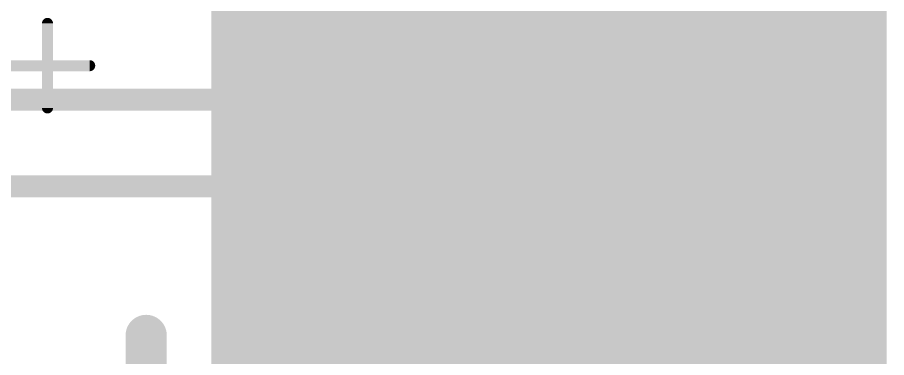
# Model space of a CAD drawing. Extents: x -74 to 33, y -13 to 31.
# Drawn here: x 13.69 to 21.72, y 9.66 to 12.8 of the extents above; entities that cross this region are included whole.
import ezdxf

# ---------------------------------------------------------------- set-up
doc = ezdxf.new("R2010")
doc.units = 0
for name, color, linetype in [('1', 12, 'CONTINUOUS'), ('16', 132, 'CONTINUOUS'), ('20', 53, 'CONTINUOUS'), ('21', 53, 'CONTINUOUS'), ('29', 253, 'CONTINUOUS'), ('31', 253, 'CONTINUOUS'), ('42', 132, 'CONTINUOUS'), ('51', 53, 'CONTINUOUS')]:
    doc.layers.add(name, color=color, linetype=linetype)

# ---------------------------------------------------------------- blocks, each defined once
blk = doc.blocks.new('RECT')
blk.add_solid([(-0.5, -0.5), (0.5, -0.5), (-0.5, 0.5), (0.5, 0.5)])

msp = doc.modelspace()

# ---------------------------------------------------------------- linework, layer by layer
at = {"layer": '1'}
for points, const_width in [([(21.59, 0), (21.59, 14.478)], 0.254), ([(17.78, 10.033), (17.78, 7.62)], 1.27)]:
    msp.add_lwpolyline(points, dxfattribs=dict(at, const_width=const_width))
at = {"layer": '1', "const_width": 0.635}
msp.add_lwpolyline([(18.0975, 10.033, 1), (17.4625, 10.033)], format="xyb", dxfattribs=at)
at = {"layer": '16', "const_width": 0.192}
msp.add_lwpolyline([(21.59, 30.48), (21.59, 0)], dxfattribs=at)
at = {"layer": '20', "const_width": 0.254}
msp.add_lwpolyline([(21.59, 29.21), (21.59, 1.27)], dxfattribs=at)
at = {"layer": '21'}
for points, const_width in [([(15.78, 13.24), (15.78, 12.04)], 0.2032), ([(15.78, 12.04), (13.28, 12.04)], 0.2032), ([(13.28, 11.24), (16.78, 11.24)], 0.2032), ([(14.8808, 9.8652), (14.8808, 8.4246)], 0.381)]:
    msp.add_lwpolyline(points, dxfattribs=dict(at, const_width=const_width))
for points, const_width in [([(15.78, 11.9892, 1), (15.78, 12.0908)], 0.1016), ([(15.7292, 12.04, 1), (15.8308, 12.04)], 0.1016), ([(16.78, 11.1892, 1), (16.78, 11.2908)], 0.1016), ([(14.976, 9.8652, 1), (14.7855, 9.8652)], 0.1905)]:
    msp.add_lwpolyline(points, format="xyb", dxfattribs=dict(at, const_width=const_width))
at = {"layer": '42', "const_width": 0.192}
for points in [[(21.59, -0.127), (21.59, 30.353)], [(15.5771, 13.5147), (15.5771, 4.0503)], [(15.5771, 12.864), (21.59, 12.864)], [(15.5771, 12.672), (21.59, 12.672)], [(15.5771, 12.48), (21.59, 12.48)], [(15.5771, 12.288), (21.59, 12.288)], [(15.5771, 12.096), (21.59, 12.096)], [(15.5771, 11.904), (21.59, 11.904)], [(15.5771, 11.712), (21.59, 11.712)], [(15.5771, 11.52), (21.59, 11.52)], [(15.5771, 11.328), (21.59, 11.328)], [(15.5771, 11.136), (21.59, 11.136)], [(15.5771, 10.944), (21.59, 10.944)], [(15.5771, 10.752), (21.59, 10.752)], [(15.5771, 10.56), (21.59, 10.56)], [(15.5771, 10.368), (21.59, 10.368)], [(15.5771, 10.176), (21.59, 10.176)], [(15.5771, 9.984), (21.59, 9.984)], [(15.5771, 9.792), (21.59, 9.792)], [(15.5771, 9.6), (21.59, 9.6)]]:
    msp.add_lwpolyline(points, dxfattribs=at)
at = {"layer": '42', "const_width": 0.096}
for points in [[(15.5771, 12.912, 1), (15.5771, 12.816)], [(21.59, 12.816, 1), (21.59, 12.912)], [(15.5771, 12.72, 1), (15.5771, 12.624)], [(21.59, 12.624, 1), (21.59, 12.72)], [(15.5771, 12.528, 1), (15.5771, 12.432)], [(21.59, 12.432, 1), (21.59, 12.528)], [(15.5771, 12.336, 1), (15.5771, 12.24)], [(21.59, 12.24, 1), (21.59, 12.336)], [(15.5771, 12.144, 1), (15.5771, 12.048)], [(21.59, 12.048, 1), (21.59, 12.144)], [(15.5771, 11.952, 1), (15.5771, 11.856)], [(21.59, 11.856, 1), (21.59, 11.952)], [(15.5771, 11.76, 1), (15.5771, 11.664)], [(21.59, 11.664, 1), (21.59, 11.76)], [(15.5771, 11.568, 1), (15.5771, 11.472)], [(21.59, 11.472, 1), (21.59, 11.568)], [(15.5771, 11.376, 1), (15.5771, 11.28)], [(21.59, 11.28, 1), (21.59, 11.376)], [(15.5771, 11.184, 1), (15.5771, 11.088)], [(21.59, 11.088, 1), (21.59, 11.184)], [(15.5771, 10.992, 1), (15.5771, 10.896)], [(21.59, 10.896, 1), (21.59, 10.992)], [(15.5771, 10.8, 1), (15.5771, 10.704)], [(21.59, 10.704, 1), (21.59, 10.8)], [(15.5771, 10.608, 1), (15.5771, 10.512)], [(21.59, 10.512, 1), (21.59, 10.608)], [(15.5771, 10.416, 1), (15.5771, 10.32)], [(21.59, 10.32, 1), (21.59, 10.416)], [(15.5771, 10.224, 1), (15.5771, 10.128)], [(21.59, 10.128, 1), (21.59, 10.224)], [(15.5771, 10.032, 1), (15.5771, 9.936)], [(21.59, 9.936, 1), (21.59, 10.032)], [(15.5771, 9.84, 1), (15.5771, 9.744)], [(21.59, 9.744, 1), (21.59, 9.84)], [(15.5771, 9.648, 1), (15.5771, 9.552)], [(21.59, 9.552, 1), (21.59, 9.648)]]:
    msp.add_lwpolyline(points, format="xyb", dxfattribs=at)
at = {"layer": '51', "const_width": 0.1016}
for points in [[(13.9695, 11.9624), (13.9695, 12.742)], [(13.5797, 12.3522), (14.3593, 12.3522)]]:
    msp.add_lwpolyline(points, dxfattribs=at)
at = {"layer": '51', "const_width": 0.0508}
for points in [[(13.9949, 12.742, 1), (13.9441, 12.742)], [(14.3593, 12.3268, 1), (14.3593, 12.3776)], [(13.9441, 11.9624, 1), (13.9949, 11.9624)]]:
    msp.add_lwpolyline(points, format="xyb", dxfattribs=at)

# ---------------------------------------------------------------- block references
at = {"layer": '1', "xscale": 3.4, "yscale": 1.6}
msp.add_blockref('RECT', (19.28, 11.84), dxfattribs=at)
at = {"layer": '29', "xscale": 3.6032, "yscale": 1.8032}
msp.add_blockref('RECT', (19.28, 11.84), dxfattribs=at)
at = {"layer": '31', "xscale": 3.4, "yscale": 1.6}
msp.add_blockref('RECT', (19.28, 11.84), dxfattribs=at)

doc.saveas('drawing.dxf')
